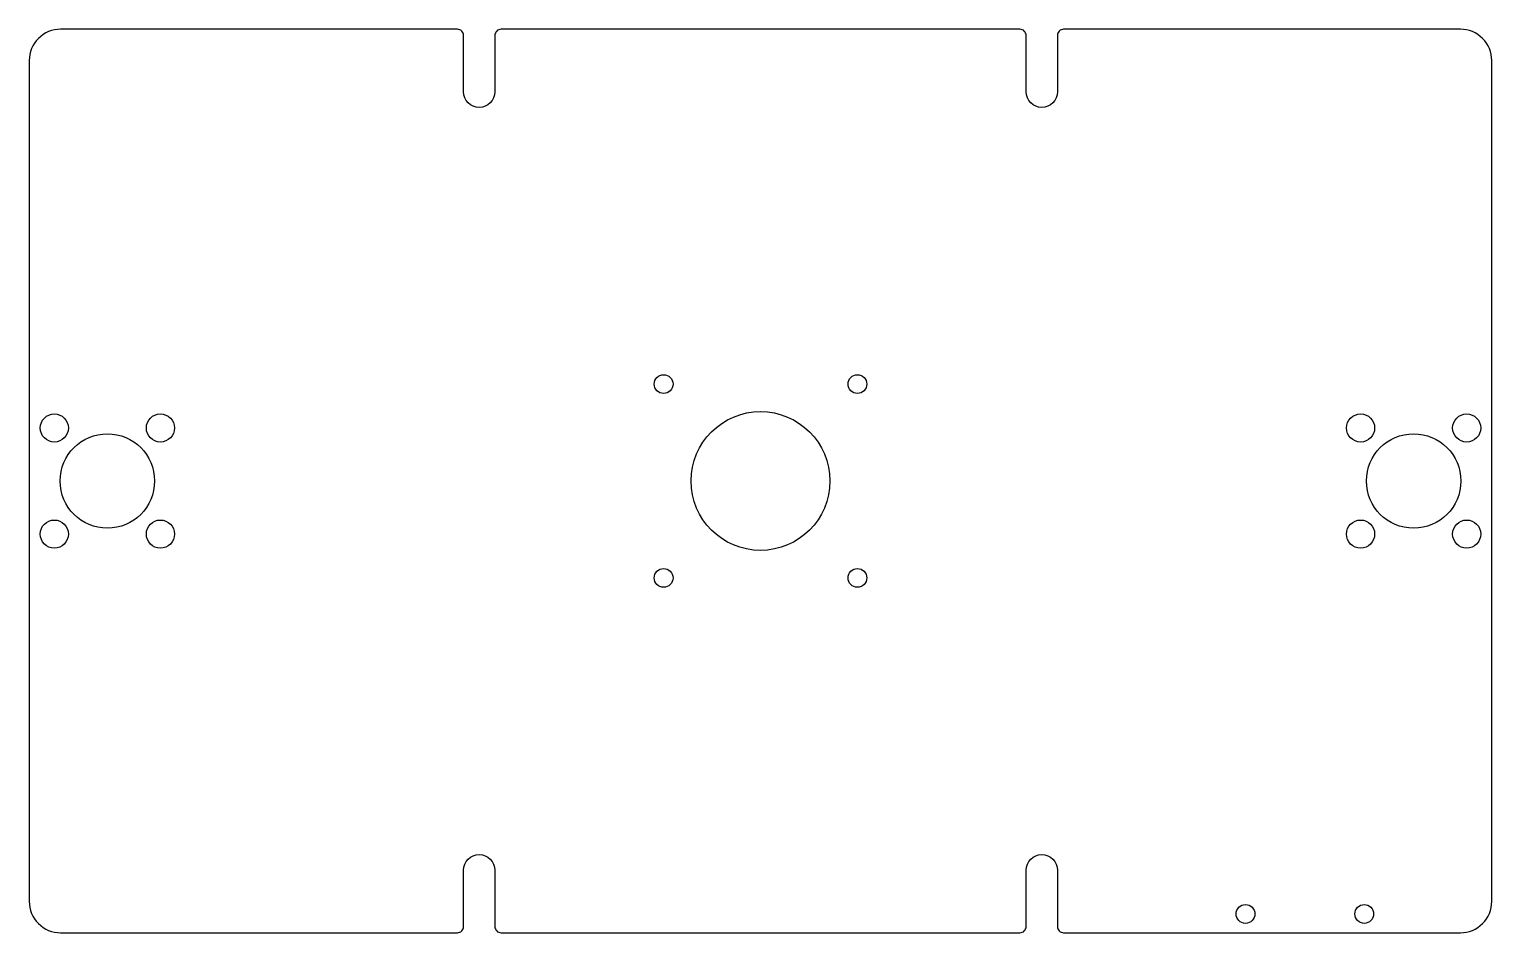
# Model space of a CAD drawing. Header units: millimetres. Extents: x -76 to 158, y -144 to 0.
import ezdxf

# ---------------------------------------------------------------- set-up
doc = ezdxf.new("R2010")
doc.units = ezdxf.units.MM

msp = doc.modelspace()

# ---------------------------------------------------------------- linework, layer by layer
msp.add_lwpolyline([(89, -143.48, 0.414214), (90, -144.48), (153.5, -144.48, 0.414214), (158.5, -139.48), (158.5, -5, 0.414214), (153.5, 0), (90, 0, 0.414214), (89, -1), (89, -10, -1), (84, -10), (84, -1, 0.414214), (83, 0), (0, 0, 0.414214), (-1, -1), (-1, -10, -1), (-6, -10), (-6, -1, 0.414214), (-7, 0), (-70.5, 0, 0.414214), (-75.5, -5), (-75.5, -139.48, 0.414214), (-70.5, -144.48), (-7, -144.48, 0.414214), (-6, -143.48), (-6, -134.48, -1), (-1, -134.48), (-1, -143.48, 0.414214), (0, -144.48), (83, -144.48, 0.414214), (84, -143.48), (84, -134.48, -1), (89, -134.48)], format="xyb", close=True)
for centre, radius in [((26, -56.74), 1.5), ((57, -56.74), 1.5), ((-71.49, -63.76), 2.25), ((-54.51, -63.76), 2.25), ((41.5, -72.24), 11.1), ((137.51, -63.76), 2.25), ((154.49, -63.76), 2.25), ((-63, -72.24), 7.55), ((146, -72.24), 7.55), ((-71.49, -80.73), 2.25), ((-54.51, -80.73), 2.25), ((137.51, -80.73), 2.25), ((154.49, -80.73), 2.25), ((26, -87.74), 1.5), ((57, -87.74), 1.5), ((119.1, -141.48), 1.5), ((138.1, -141.48), 1.5)]:
    msp.add_circle(centre, radius)

doc.saveas('drawing.dxf')
